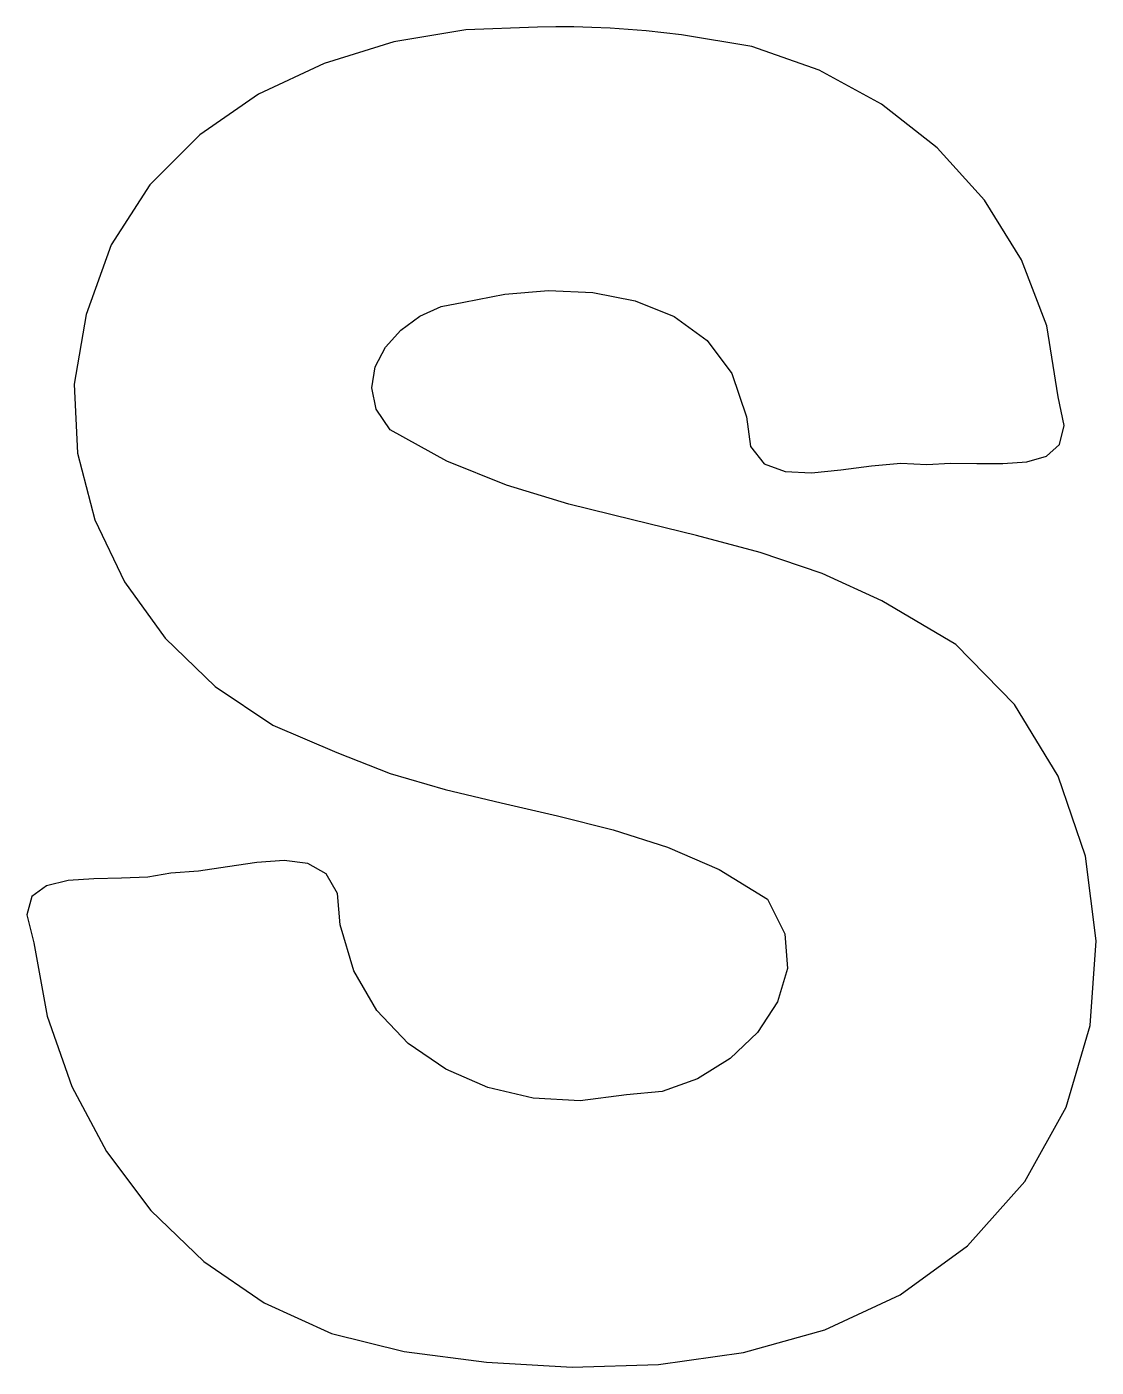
# Model space of a CAD drawing. Extents: x 13.7 to 73, y 4.9 to 79.2.
import ezdxf

# ---------------------------------------------------------------- set-up
doc = ezdxf.new("R2010")
doc.units = 0
doc.layers.add('Layer_1', color=7, linetype='CONTINUOUS')

msp = doc.modelspace()

# ---------------------------------------------------------------- linework, layer by layer
at = {"layer": 'Layer_1', "color": 7}
msp.add_lwpolyline([(42, 79.189368), (38.021532, 79.035717), (34.032315, 78.367303), (30.159201, 77.179081), (26.529042, 75.46601), (23.26869, 73.223046), (20.504998, 70.445146), (18.364817, 67.127268), (16.975, 63.264368), (16.307996, 59.395375), (16.496346, 55.567398), (17.455873, 51.87871), (19.102402, 48.427594), (21.351754, 45.312323), (24.119756, 42.631177), (27.32223, 40.482433), (30.875, 38.964368), (33.816539, 37.816169), (36.866902, 36.922183), (39.977797, 36.174244), (43.10093, 35.464184), (46.188009, 34.683834), (49.190742, 33.725026), (52.060837, 32.479594), (54.75, 30.839368), (55.706149, 28.92235), (55.842631, 26.993758), (55.292956, 25.139488), (54.19063, 23.445437), (52.669164, 21.997502), (50.862065, 20.881581), (48.902841, 20.18357), (46.925, 19.989368), (44.348642, 19.662955), (41.75787, 19.802167), (39.244461, 20.389126), (36.90019, 21.405952), (34.816833, 22.834767), (33.086165, 24.657694), (31.799962, 26.856854), (31.05, 29.414368), (30.906376, 31.161698), (30.276111, 32.250054), (29.255354, 32.810586), (27.940254, 32.974442), (26.426963, 32.872771), (24.811629, 32.636722), (23.190401, 32.397442), (21.65943, 32.286081), (20.392398, 32.067605), (18.923622, 32.001333), (17.399541, 31.973245), (15.966596, 31.869301), (14.771229, 31.575472), (13.959879, 30.977727), (13.67899, 29.962035), (14.075, 28.414366), (14.810326, 24.343788), (16.170737, 20.457701), (18.105162, 16.840906), (20.56253, 13.578204), (23.49177, 10.754398), (26.841809, 8.454289), (30.561576, 6.762678), (34.6, 5.764366), (39.166296, 5.15935), (43.905746, 4.888254), (48.69373, 5.038854), (53.40563, 5.698928), (57.916826, 6.95624), (62.102699, 8.898568), (65.83863, 11.613688), (69, 15.189368), (71.309269, 19.30812), (72.621817, 23.828347), (72.964592, 28.535919), (72.36454, 33.216704), (70.848608, 37.656573), (68.443743, 41.641393), (65.176891, 44.957035), (61.075, 47.389368), (57.771629, 48.900698), (54.332388, 50.06623), (50.810515, 51.012158), (47.25925, 51.864669), (43.731827, 52.749955), (40.281486, 53.794206), (36.961465, 55.123614), (33.825, 56.864368), (33.051814, 58.012235), (32.802694, 59.193393), (32.998829, 60.353553), (33.56141, 61.438429), (34.411627, 62.393735), (35.470672, 63.165185), (36.659732, 63.698491), (37.9, 63.939368), (40.174497, 64.392927), (42.597562, 64.589738), (45.049893, 64.479987), (47.41219, 64.013863), (49.56515, 63.141552), (51.389473, 61.813241), (52.765856, 59.979118), (53.575, 57.589368), (53.802846, 55.947214), (54.559326, 54.983165), (55.726014, 54.545362), (57.184478, 54.481946), (58.816291, 54.641062), (60.503023, 54.870846), (62.126246, 55.019442), (63.56753, 54.934989), (64.893877, 55.01946), (66.339725, 55.004636), (67.78589, 54.99514), (69.113187, 55.095597), (70.202432, 55.410626), (70.934438, 56.044848), (71.190023, 57.102886), (70.85, 58.689368), (70.219221, 62.636983), (68.825906, 66.292622), (66.768666, 69.596812), (64.146113, 72.490075), (61.056858, 74.912938), (57.599514, 76.805924), (53.87269, 78.109559), (49.975, 78.764368), (49.00069, 78.881211), (48.014542, 78.98245), (47.019254, 79.066785), (46.017518, 79.132914), (45.01203, 79.179538), (44.005485, 79.205356), (43.000577, 79.209068), (42, 79.189368)], dxfattribs=at)

doc.saveas('drawing.dxf')
